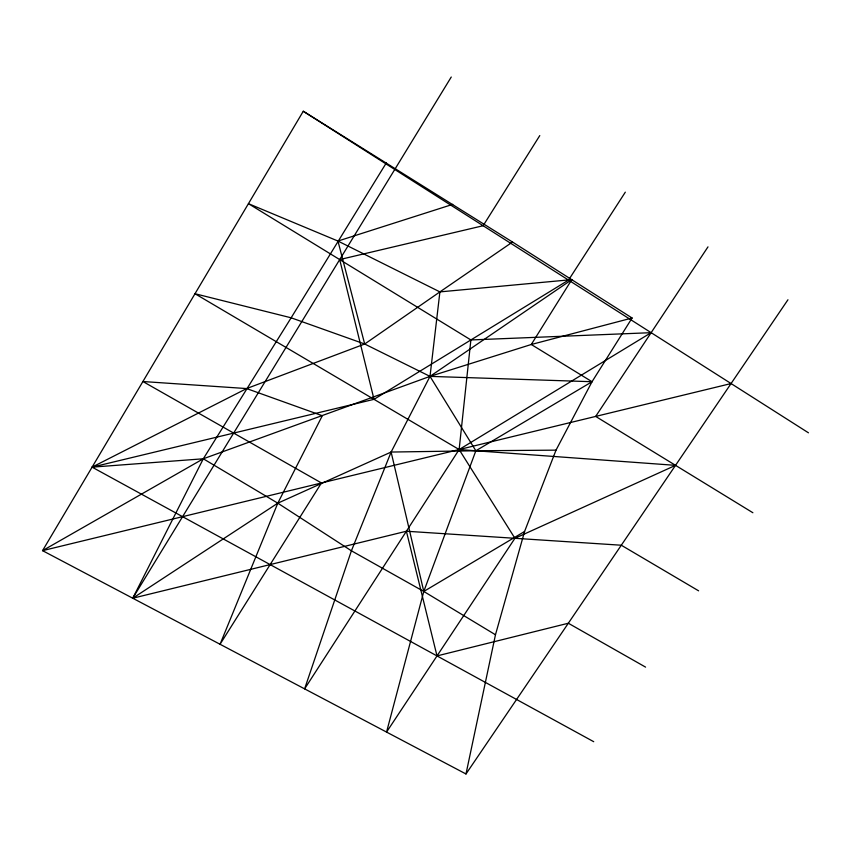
<?xml version="1.0" encoding="UTF-8"?>
<svg xmlns="http://www.w3.org/2000/svg" width="851" height="851" viewBox="0 0 851 851"><rect width="100%" height="100%" fill="white"/><g stroke="black" fill="none" stroke-linecap="round" stroke-linejoin="round"><path stroke-width="1.28" d="M731.073 383.556L42.55 550.65L203.304 458.785L430.01 376.376L531.279 344.495L571.787 279.628L439.903 291.893L337.953 241.046L248.439 203.666L470.88 339.953L459.136 449.551L304.615 688.863L351.41 550.799L391.12 452.051L430.01 376.376L439.903 291.893L512.525 242.035L632.091 318.008L592.03 381.716L556.011 450.147L524.578 531.492L495.473 634.761L465.986 773.974L42.55 550.65L303.275 111.247L512.525 242.035M571.787 279.628L430.01 376.376L475.858 450.775L423.787 591.456L386.556 732.083L514.929 538.3L675.534 465.348L459.136 449.551L194.996 293.733L291.138 317.806L364.685 344.017L430.01 376.376L592.03 381.716L475.858 450.775L391.12 452.051L277.798 503.175L132.745 598.221L203.304 458.785L291.138 317.806L386.354 162.849M451.253 77.026L132.745 598.221L406.395 531.237L621.304 545.225L698.607 590.828M539.779 135.586L483.123 225.728L339.698 259.576L374.014 399.332L92.099 467.146L593.721 741.7M625.315 192.166L568.542 280.096L374.014 399.332M707.989 246.864L595.668 416.416L752.88 512.738M465.986 773.974L787.952 299.765M495.473 634.761L423.787 591.456L351.41 550.799L277.798 503.175L203.304 458.785L92.099 467.146L246.63 388.567L364.685 344.017L439.903 291.893M524.578 531.492L423.787 591.456L391.12 452.051M452.732 204.368L337.953 241.046L364.685 344.017M632.091 318.008L531.279 344.495L592.03 381.716M470.88 339.953L651.143 332.677L459.136 449.551L514.929 538.3M475.858 450.775L556.011 450.147M645.569 667.12L568.33 623.24L437.01 655.919L406.395 531.237M303.275 111.247L808.45 432.808M277.798 503.175L220.058 644.271L321.444 482.964L142.904 381.525L246.63 388.567L322.306 415.724L277.798 503.175"/></g></svg>
